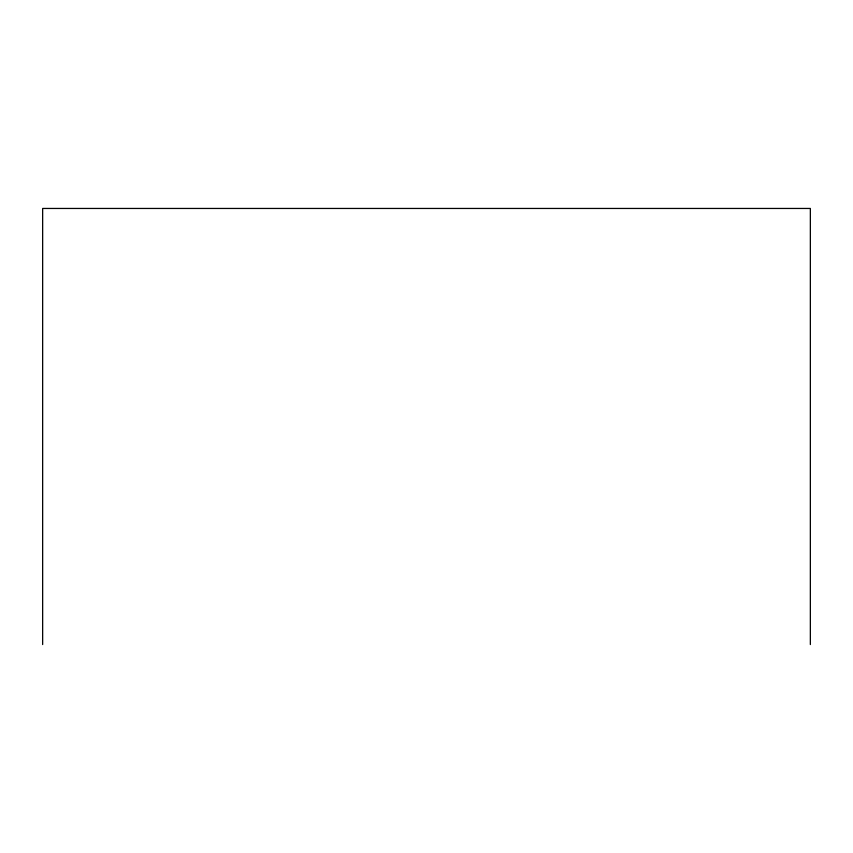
<?xml version="1.0" encoding="UTF-8"?>
<svg xmlns="http://www.w3.org/2000/svg" width="853" height="853" viewBox="0 0 853 853"><rect width="100%" height="100%" fill="white"/><g stroke="black" fill="none" stroke-linecap="round" stroke-linejoin="round"><path stroke-width="1.28" d="M810.35 644.548L810.35 208.452L42.65 208.452L42.65 644.548"/></g></svg>
